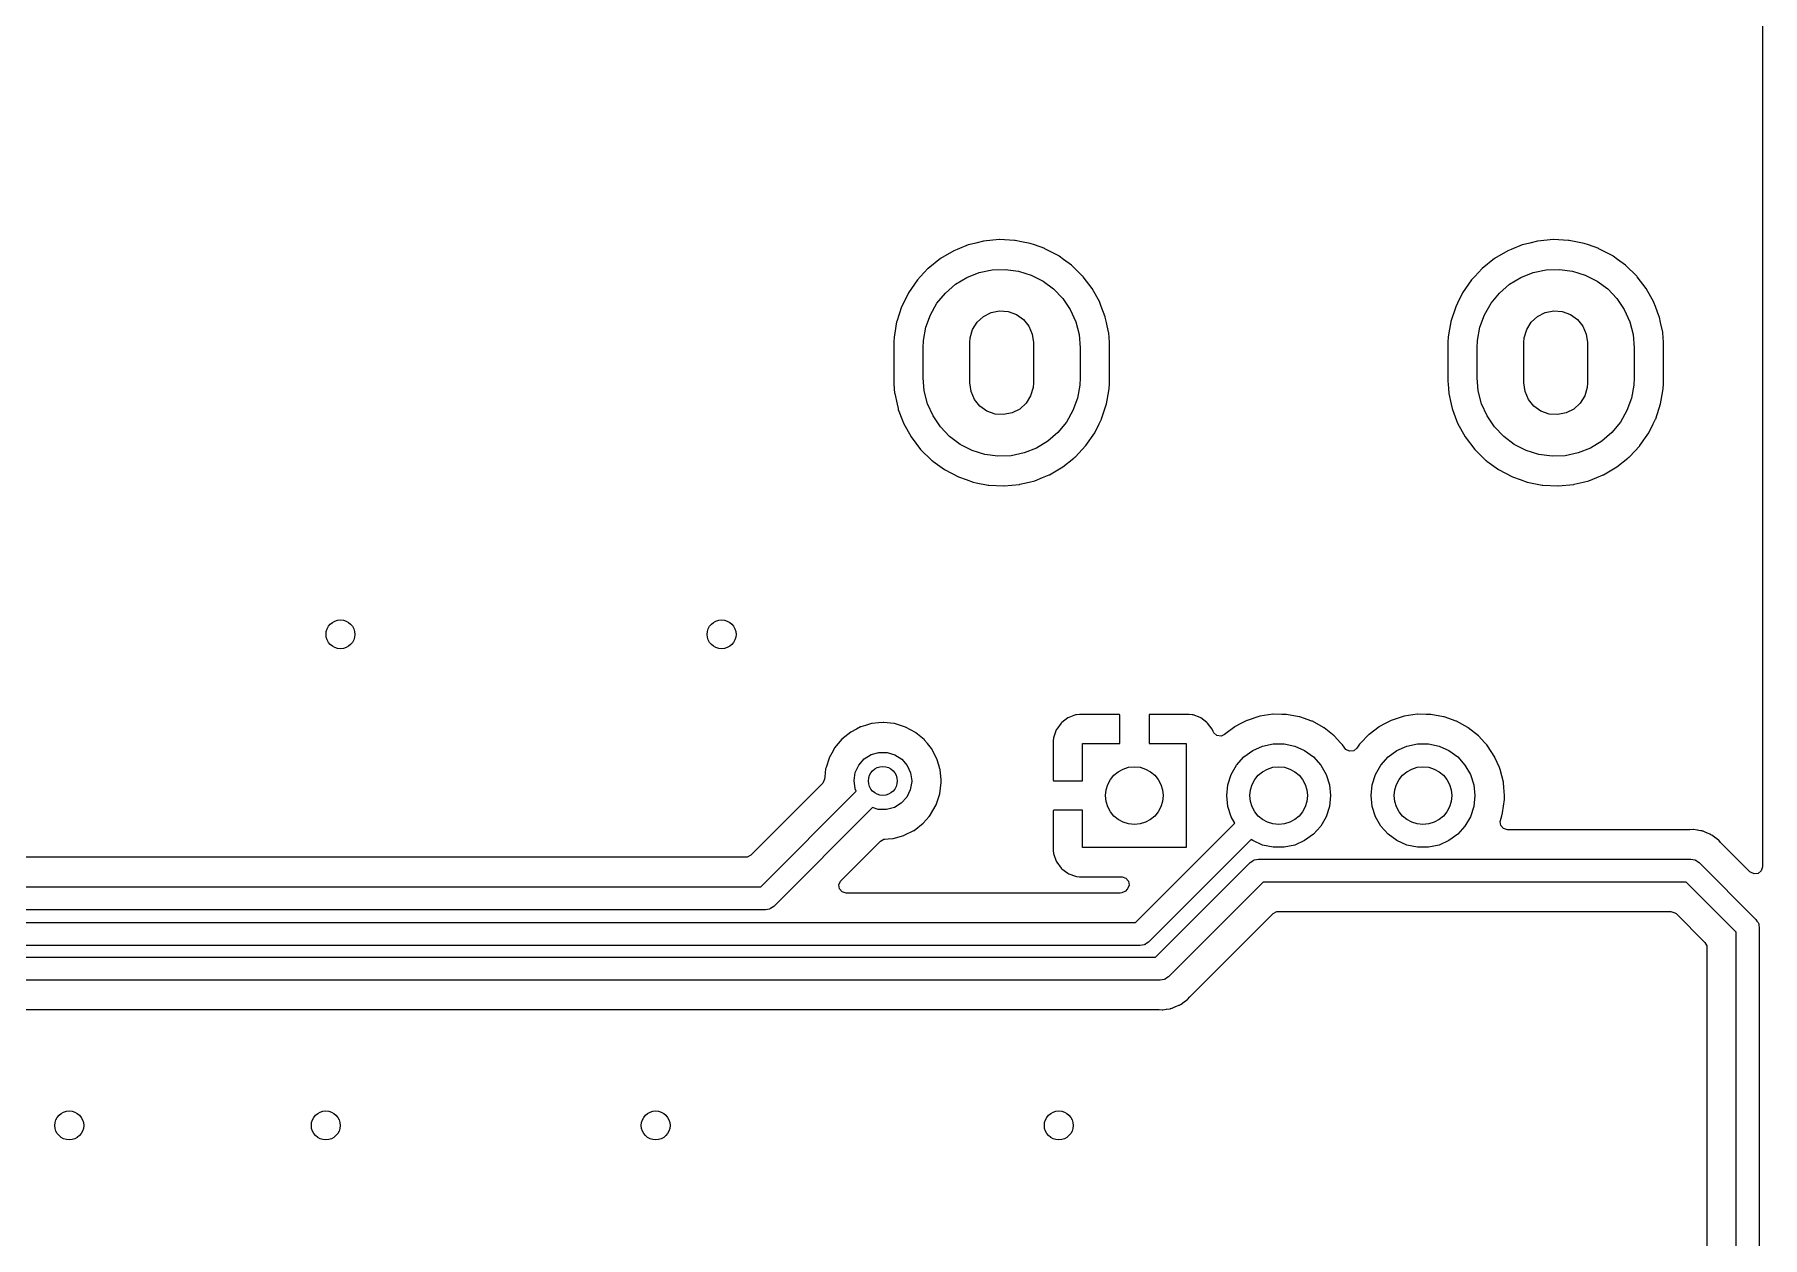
# Model space of a CAD drawing. Extents: x 41 to 172, y -238 to -26.
# Drawn here: x 142.27 to 172.21, y -160.06 to -139.21 of the extents above; entities that cross this region are included whole.
import ezdxf

# ---------------------------------------------------------------- set-up
doc = ezdxf.new("R2010")
doc.units = 0
doc.layers.add('BLACK', color=7, linetype='CONTINUOUS')

msp = doc.modelspace()

# ---------------------------------------------------------------- linework, layer by layer
at = {"layer": 'BLACK', "linetype": 'CONTINUOUS'}
for p, q in [((172.212, -46.0861), (172.212, -153.633)), ((158.713, -142.794), (158.583, -142.826)), ((158.718, -142.793), (158.713, -142.794)), ((158.713, -142.794), (158.713, -142.794)), ((158.987, -142.767), (158.718, -142.793)), ((158.992, -142.767), (158.987, -142.767)), ((159.254, -142.78), (158.992, -142.767)), ((158.992, -142.767), (158.992, -142.767)), ((159.258, -142.78), (159.254, -142.78)), ((159.254, -142.78), (159.254, -142.78)), ((159.263, -142.781), (159.258, -142.78)), ((159.377, -142.804), (159.263, -142.781)), ((159.263, -142.781), (159.263, -142.781)), ((159.524, -142.833), (159.377, -142.804)), ((168.313, -142.794), (168.183, -142.826)), ((168.318, -142.793), (168.313, -142.794)), ((168.313, -142.794), (168.313, -142.794)), ((168.587, -142.767), (168.318, -142.793)), ((168.592, -142.767), (168.587, -142.767)), ((168.854, -142.78), (168.592, -142.767)), ((168.592, -142.767), (168.592, -142.767)), ((168.858, -142.78), (168.854, -142.78)), ((168.854, -142.78), (168.854, -142.78)), ((168.863, -142.781), (168.858, -142.78)), ((168.977, -142.804), (168.863, -142.781)), ((168.863, -142.781), (168.863, -142.781)), ((169.124, -142.833), (168.977, -142.804)), ((157.969, -143.096), (157.757, -143.265)), ((158.203, -142.959), (157.969, -143.096)), ((158.261, -142.935), (158.203, -142.959)), ((158.45, -142.859), (158.261, -142.935)), ((158.454, -142.857), (158.45, -142.859)), ((158.45, -142.859), (158.45, -142.859)), ((158.583, -142.826), (158.454, -142.857)), ((159.598, -142.859), (159.524, -142.833)), ((159.776, -142.922), (159.598, -142.859)), ((159.78, -142.923), (159.776, -142.922)), ((159.776, -142.922), (159.776, -142.922)), ((160.02, -143.049), (159.78, -142.923)), ((160.024, -143.052), (160.02, -143.049)), ((160.102, -143.109), (160.024, -143.052)), ((167.569, -143.096), (167.357, -143.265)), ((167.803, -142.959), (167.569, -143.096)), ((167.861, -142.935), (167.803, -142.959)), ((168.05, -142.859), (167.861, -142.935)), ((168.054, -142.857), (168.05, -142.859)), ((168.05, -142.859), (168.05, -142.859)), ((168.183, -142.826), (168.054, -142.857)), ((169.198, -142.859), (169.124, -142.833)), ((169.376, -142.922), (169.198, -142.859)), ((169.38, -142.923), (169.376, -142.922)), ((169.376, -142.922), (169.376, -142.922)), ((169.62, -143.049), (169.38, -142.923)), ((169.624, -143.052), (169.62, -143.049)), ((169.702, -143.109), (169.624, -143.052)), ((157.754, -143.269), (157.626, -143.405)), ((157.757, -143.265), (157.754, -143.269)), ((158.425, -143.422), (158.639, -143.337)), ((158.639, -143.337), (158.864, -143.29)), ((158.864, -143.29), (159.094, -143.282)), ((159.094, -143.282), (159.322, -143.312)), ((159.322, -143.312), (159.542, -143.38)), ((159.542, -143.38), (159.747, -143.484)), ((160.239, -143.209), (160.102, -143.109)), ((160.433, -143.399), (160.239, -143.209)), ((160.436, -143.402), (160.433, -143.399)), ((160.441, -143.409), (160.436, -143.402)), ((160.436, -143.402), (160.436, -143.402)), ((167.354, -143.269), (167.226, -143.405)), ((167.357, -143.265), (167.354, -143.269)), ((168.025, -143.422), (168.239, -143.337)), ((168.239, -143.337), (168.464, -143.29)), ((168.464, -143.29), (168.694, -143.282)), ((168.694, -143.282), (168.922, -143.312)), ((168.922, -143.312), (169.142, -143.38)), ((169.142, -143.38), (169.347, -143.484)), ((169.839, -143.209), (169.702, -143.109)), ((170.033, -143.399), (169.839, -143.209)), ((170.036, -143.402), (170.033, -143.399)), ((170.041, -143.409), (170.036, -143.402)), ((170.036, -143.402), (170.036, -143.402)), ((157.415, -143.69), (157.328, -143.865)), ((157.417, -143.686), (157.415, -143.69)), ((157.415, -143.69), (157.415, -143.69)), ((157.572, -143.464), (157.417, -143.686)), ((157.626, -143.405), (157.572, -143.464)), ((157.909, -143.87), (158.055, -143.692)), ((158.055, -143.692), (158.229, -143.541)), ((158.229, -143.541), (158.425, -143.422)), ((159.747, -143.484), (159.931, -143.621)), ((159.931, -143.621), (160.09, -143.788)), ((160.598, -143.614), (160.441, -143.409)), ((160.729, -143.851), (160.598, -143.614)), ((167.015, -143.69), (166.928, -143.865)), ((167.017, -143.686), (167.015, -143.69)), ((167.015, -143.69), (167.015, -143.69)), ((167.172, -143.464), (167.017, -143.686)), ((167.226, -143.405), (167.172, -143.464)), ((167.509, -143.87), (167.655, -143.692)), ((167.655, -143.692), (167.829, -143.541)), ((167.829, -143.541), (168.025, -143.422)), ((169.347, -143.484), (169.531, -143.621)), ((169.531, -143.621), (169.69, -143.788)), ((170.198, -143.614), (170.041, -143.409)), ((170.329, -143.851), (170.198, -143.614)), ((157.297, -143.929), (157.212, -144.187)), ((157.328, -143.865), (157.297, -143.929)), ((157.795, -144.07), (157.909, -143.87)), ((158.849, -144.031), (158.995, -144.001)), ((158.995, -144.001), (159.144, -144.012)), ((160.09, -143.788), (160.218, -143.979)), ((160.218, -143.979), (160.313, -144.188)), ((160.731, -143.855), (160.729, -143.851)), ((160.757, -143.925), (160.731, -143.855)), ((160.731, -143.855), (160.731, -143.855)), ((160.825, -144.105), (160.757, -143.925)), ((166.897, -143.929), (166.812, -144.187)), ((166.928, -143.865), (166.897, -143.929)), ((167.395, -144.07), (167.509, -143.87)), ((168.449, -144.031), (168.595, -144.001)), ((168.595, -144.001), (168.744, -144.012)), ((169.69, -143.788), (169.818, -143.979)), ((169.818, -143.979), (169.913, -144.188)), ((170.331, -143.855), (170.329, -143.851)), ((170.357, -143.925), (170.331, -143.855)), ((170.331, -143.855), (170.331, -143.855)), ((170.425, -144.105), (170.357, -143.925)), ((157.211, -144.191), (157.178, -144.384)), ((157.212, -144.187), (157.211, -144.191)), ((157.211, -144.191), (157.211, -144.191)), ((157.676, -144.512), (157.717, -144.286)), ((157.717, -144.286), (157.795, -144.07)), ((158.528, -144.326), (158.606, -144.199)), ((158.606, -144.199), (158.716, -144.098)), ((158.716, -144.098), (158.849, -144.031)), ((159.144, -144.012), (159.285, -144.063)), ((159.285, -144.063), (159.407, -144.149)), ((159.407, -144.149), (159.5, -144.265)), ((159.5, -144.265), (159.56, -144.402)), ((160.313, -144.188), (160.371, -144.411)), ((160.826, -144.109), (160.825, -144.105)), ((160.847, -144.201), (160.826, -144.109)), ((160.826, -144.109), (160.826, -144.109)), ((160.884, -144.37), (160.847, -144.201)), ((166.811, -144.191), (166.778, -144.384)), ((166.812, -144.187), (166.811, -144.191)), ((166.811, -144.191), (166.811, -144.191)), ((167.276, -144.512), (167.317, -144.286)), ((167.317, -144.286), (167.395, -144.07)), ((168.128, -144.326), (168.206, -144.199)), ((168.206, -144.199), (168.316, -144.098)), ((168.316, -144.098), (168.449, -144.031)), ((168.744, -144.012), (168.885, -144.063)), ((168.885, -144.063), (169.007, -144.149)), ((169.007, -144.149), (169.1, -144.265)), ((169.1, -144.265), (169.16, -144.402)), ((169.913, -144.188), (169.971, -144.411)), ((170.426, -144.109), (170.425, -144.105)), ((170.447, -144.201), (170.426, -144.109)), ((170.426, -144.109), (170.426, -144.109)), ((170.484, -144.37), (170.447, -144.201)), ((157.166, -144.454), (157.161, -144.54)), ((157.161, -144.54), (157.161, -145.229)), ((157.178, -144.384), (157.166, -144.454)), ((157.67, -144.64), (157.676, -144.512)), ((158.48, -144.55), (158.486, -144.47)), ((158.48, -145.25), (158.48, -144.55)), ((158.486, -144.47), (158.528, -144.326)), ((159.56, -144.402), (159.58, -144.55)), ((159.58, -144.55), (159.58, -145.25)), ((160.371, -144.411), (160.39, -144.64)), ((160.885, -144.384), (160.884, -144.37)), ((160.896, -144.541), (160.885, -144.384)), ((160.898, -144.571), (160.896, -144.541)), ((160.898, -145.26), (160.898, -144.571)), ((166.766, -144.454), (166.761, -144.54)), ((166.761, -144.54), (166.761, -145.229)), ((166.778, -144.384), (166.766, -144.454)), ((167.27, -144.64), (167.276, -144.512)), ((168.08, -144.55), (168.086, -144.47)), ((168.08, -145.25), (168.08, -144.55)), ((168.086, -144.47), (168.128, -144.326)), ((169.16, -144.402), (169.18, -144.55)), ((169.18, -144.55), (169.18, -145.25)), ((169.971, -144.411), (169.99, -144.64)), ((170.485, -144.384), (170.484, -144.37)), ((170.496, -144.541), (170.485, -144.384)), ((170.498, -144.571), (170.496, -144.541)), ((170.498, -145.26), (170.498, -144.571)), ((157.67, -145.16), (157.67, -144.64)), ((160.39, -144.64), (160.39, -145.16)), ((167.27, -145.16), (167.27, -144.64)), ((169.99, -144.64), (169.99, -145.16)), ((157.689, -145.389), (157.67, -145.16)), ((160.39, -145.16), (160.384, -145.288)), ((167.289, -145.389), (167.27, -145.16)), ((169.99, -145.16), (169.984, -145.288)), ((157.161, -145.229), (157.162, -145.231)), ((157.162, -145.231), (157.164, -145.264)), ((157.162, -145.231), (157.162, -145.231)), ((157.164, -145.264), (157.176, -145.43)), ((157.176, -145.43), (157.177, -145.435)), ((157.177, -145.435), (157.177, -145.435)), ((157.177, -145.435), (157.218, -145.619)), ((157.747, -145.612), (157.689, -145.389)), ((158.5, -145.398), (158.48, -145.25)), ((158.56, -145.535), (158.5, -145.398)), ((159.532, -145.474), (159.454, -145.601)), ((159.574, -145.33), (159.532, -145.474)), ((159.58, -145.25), (159.574, -145.33)), ((160.384, -145.288), (160.343, -145.514)), ((160.859, -145.549), (160.894, -145.35)), ((160.894, -145.346), (160.898, -145.27)), ((160.894, -145.35), (160.894, -145.346)), ((160.894, -145.35), (160.894, -145.35)), ((160.898, -145.262), (160.898, -145.26)), ((160.898, -145.27), (160.898, -145.262)), ((160.898, -145.262), (160.898, -145.262)), ((166.761, -145.229), (166.762, -145.231)), ((166.762, -145.231), (166.764, -145.264)), ((166.762, -145.231), (166.762, -145.231)), ((166.764, -145.264), (166.776, -145.43)), ((166.776, -145.43), (166.777, -145.435)), ((166.777, -145.435), (166.777, -145.435)), ((166.777, -145.435), (166.818, -145.619)), ((167.347, -145.612), (167.289, -145.389)), ((168.1, -145.398), (168.08, -145.25)), ((168.16, -145.535), (168.1, -145.398)), ((169.132, -145.474), (169.054, -145.601)), ((169.174, -145.33), (169.132, -145.474)), ((169.18, -145.25), (169.174, -145.33)), ((169.984, -145.288), (169.943, -145.514)), ((170.459, -145.549), (170.494, -145.35)), ((170.494, -145.346), (170.498, -145.27)), ((170.494, -145.35), (170.494, -145.346)), ((170.494, -145.35), (170.494, -145.35)), ((170.498, -145.262), (170.498, -145.26)), ((170.498, -145.27), (170.498, -145.262)), ((170.498, -145.262), (170.498, -145.262)), ((157.218, -145.619), (157.235, -145.695)), ((157.235, -145.695), (157.24, -145.71)), ((157.24, -145.71), (157.313, -145.901)), ((157.842, -145.821), (157.747, -145.612)), ((158.653, -145.651), (158.56, -145.535)), ((158.775, -145.737), (158.653, -145.651)), ((158.916, -145.788), (158.775, -145.737)), ((159.065, -145.799), (158.916, -145.788)), ((159.211, -145.769), (159.065, -145.799)), ((159.344, -145.702), (159.211, -145.769)), ((159.454, -145.601), (159.344, -145.702)), ((160.265, -145.73), (160.151, -145.93)), ((160.343, -145.514), (160.265, -145.73)), ((160.763, -145.871), (160.848, -145.613)), ((160.848, -145.613), (160.859, -145.549)), ((166.818, -145.619), (166.835, -145.695)), ((166.835, -145.695), (166.84, -145.71)), ((166.84, -145.71), (166.913, -145.901)), ((167.442, -145.821), (167.347, -145.612)), ((168.253, -145.651), (168.16, -145.535)), ((168.375, -145.737), (168.253, -145.651)), ((168.516, -145.788), (168.375, -145.737)), ((168.665, -145.799), (168.516, -145.788)), ((168.811, -145.769), (168.665, -145.799)), ((168.944, -145.702), (168.811, -145.769)), ((169.054, -145.601), (168.944, -145.702)), ((169.865, -145.73), (169.751, -145.93)), ((169.943, -145.514), (169.865, -145.73)), ((170.363, -145.871), (170.448, -145.613)), ((170.448, -145.613), (170.459, -145.549)), ((157.313, -145.901), (157.331, -145.949)), ((157.331, -145.949), (157.462, -146.186)), ((157.97, -146.012), (157.842, -145.821)), ((158.129, -146.179), (157.97, -146.012)), ((160.151, -145.93), (160.005, -146.108)), ((160.643, -146.114), (160.72, -145.959)), ((160.72, -145.959), (160.761, -145.875)), ((160.761, -145.875), (160.763, -145.871)), ((160.761, -145.875), (160.761, -145.875)), ((166.913, -145.901), (166.931, -145.949)), ((166.931, -145.949), (167.062, -146.186)), ((167.57, -146.012), (167.442, -145.821)), ((167.729, -146.179), (167.57, -146.012)), ((169.751, -145.93), (169.605, -146.108)), ((170.243, -146.114), (170.32, -145.959)), ((170.32, -145.959), (170.361, -145.875)), ((170.361, -145.875), (170.363, -145.871)), ((170.361, -145.875), (170.361, -145.875)), ((157.462, -146.186), (157.627, -146.401)), ((158.313, -146.316), (158.129, -146.179)), ((158.518, -146.42), (158.313, -146.316)), ((159.635, -146.378), (159.421, -146.463)), ((159.831, -146.259), (159.635, -146.378)), ((160.005, -146.108), (159.831, -146.259)), ((160.307, -146.53), (160.485, -146.34)), ((160.485, -146.34), (160.488, -146.336)), ((160.485, -146.34), (160.485, -146.34)), ((160.488, -146.336), (160.643, -146.114)), ((167.062, -146.186), (167.227, -146.401)), ((167.913, -146.316), (167.729, -146.179)), ((168.118, -146.42), (167.913, -146.316)), ((169.235, -146.378), (169.021, -146.463)), ((169.431, -146.259), (169.235, -146.378)), ((169.605, -146.108), (169.431, -146.259)), ((169.907, -146.53), (170.085, -146.34)), ((170.085, -146.34), (170.088, -146.336)), ((170.085, -146.34), (170.085, -146.34)), ((170.088, -146.336), (170.243, -146.114)), ((157.627, -146.401), (157.821, -146.591)), ((157.821, -146.591), (157.824, -146.594)), ((157.824, -146.594), (157.824, -146.594)), ((157.824, -146.594), (157.838, -146.604)), ((157.838, -146.604), (158.04, -146.751)), ((158.738, -146.488), (158.518, -146.42)), ((158.966, -146.518), (158.738, -146.488)), ((159.196, -146.51), (158.966, -146.518)), ((159.421, -146.463), (159.196, -146.51)), ((160.091, -146.704), (160.281, -146.553)), ((160.281, -146.553), (160.299, -146.537)), ((160.299, -146.537), (160.303, -146.535)), ((160.299, -146.537), (160.299, -146.537)), ((160.303, -146.535), (160.307, -146.53)), ((167.227, -146.401), (167.421, -146.591)), ((167.421, -146.591), (167.424, -146.594)), ((167.424, -146.594), (167.424, -146.594)), ((167.424, -146.594), (167.438, -146.604)), ((167.438, -146.604), (167.64, -146.751)), ((168.338, -146.488), (168.118, -146.42)), ((168.566, -146.518), (168.338, -146.488)), ((168.796, -146.51), (168.566, -146.518)), ((169.021, -146.463), (168.796, -146.51)), ((169.691, -146.704), (169.881, -146.553)), ((169.881, -146.553), (169.899, -146.537)), ((169.899, -146.537), (169.903, -146.535)), ((169.899, -146.537), (169.899, -146.537)), ((169.903, -146.535), (169.907, -146.53)), ((158.04, -146.751), (158.28, -146.877)), ((158.28, -146.877), (158.284, -146.878)), ((158.284, -146.878), (158.284, -146.878)), ((158.284, -146.878), (158.417, -146.925)), ((158.417, -146.925), (158.536, -146.967)), ((158.536, -146.967), (158.591, -146.978)), ((158.591, -146.978), (158.797, -147.019)), ((159.347, -147.006), (159.507, -146.967)), ((159.507, -146.967), (159.606, -146.943)), ((159.606, -146.943), (159.74, -146.888)), ((159.74, -146.888), (159.853, -146.843)), ((159.853, -146.843), (159.857, -146.841)), ((159.853, -146.843), (159.853, -146.843)), ((159.857, -146.841), (160.091, -146.704)), ((167.64, -146.751), (167.88, -146.877)), ((167.88, -146.877), (167.884, -146.878)), ((167.884, -146.878), (167.884, -146.878)), ((167.884, -146.878), (168.017, -146.925)), ((168.017, -146.925), (168.136, -146.967)), ((168.136, -146.967), (168.191, -146.978)), ((168.191, -146.978), (168.397, -147.019)), ((168.947, -147.006), (169.107, -146.967)), ((169.107, -146.967), (169.206, -146.943)), ((169.206, -146.943), (169.34, -146.888)), ((169.34, -146.888), (169.453, -146.843)), ((169.453, -146.843), (169.457, -146.841)), ((169.453, -146.843), (169.453, -146.843)), ((169.457, -146.841), (169.691, -146.704)), ((158.797, -147.019), (158.797, -147.019)), ((158.797, -147.019), (158.802, -147.02)), ((158.802, -147.02), (158.806, -147.02)), ((158.806, -147.02), (158.806, -147.02)), ((158.806, -147.02), (159.068, -147.033)), ((159.068, -147.033), (159.068, -147.033)), ((159.068, -147.033), (159.073, -147.033)), ((159.073, -147.033), (159.342, -147.007)), ((159.342, -147.007), (159.347, -147.006)), ((159.347, -147.006), (159.347, -147.006)), ((168.397, -147.019), (168.397, -147.019)), ((168.397, -147.019), (168.402, -147.02)), ((168.402, -147.02), (168.406, -147.02)), ((168.406, -147.02), (168.406, -147.02)), ((168.406, -147.02), (168.668, -147.033)), ((168.668, -147.033), (168.668, -147.033)), ((168.668, -147.033), (168.673, -147.033)), ((168.673, -147.033), (168.942, -147.007)), ((168.942, -147.007), (168.947, -147.006)), ((168.947, -147.006), (168.947, -147.006)), ((156.671, -151.183), (156.592, -151.206)), ((156.776, -151.152), (156.671, -151.183)), ((156.782, -151.151), (156.776, -151.152)), ((156.776, -151.152), (156.776, -151.152)), ((156.788, -151.15), (156.782, -151.151)), ((156.897, -151.14), (156.788, -151.15)), ((156.788, -151.15), (156.788, -151.15)), ((156.979, -151.133), (156.897, -151.14)), ((156.985, -151.133), (156.979, -151.133)), ((157.17, -151.153), (156.985, -151.133)), ((156.985, -151.133), (156.985, -151.133)), ((157.176, -151.153), (157.17, -151.153)), ((157.17, -151.153), (157.17, -151.153)), ((157.365, -151.212), (157.176, -151.153)), ((160.062, -151.144), (159.985, -151.246)), ((160.074, -151.132), (160.062, -151.144)), ((160.176, -151.055), (160.074, -151.132)), ((160.192, -151.047), (160.176, -151.055)), ((160.312, -151.002), (160.192, -151.047)), ((160.328, -150.998), (160.312, -151.002)), ((160.379, -150.992), (160.328, -150.998)), ((160.385, -150.992), (160.379, -150.992)), ((161.062, -150.992), (160.385, -150.992)), ((161.07, -150.994), (161.062, -150.992)), ((161.072, -150.995), (161.07, -150.994)), ((161.076, -151.01), (161.072, -150.995)), ((161.076, -151.5), (161.076, -151.01)), ((161.586, -150.998), (161.584, -151.006)), ((161.584, -151.006), (161.584, -151.5)), ((161.587, -150.996), (161.586, -150.998)), ((161.602, -150.992), (161.587, -150.996)), ((162.275, -150.992), (161.602, -150.992)), ((162.281, -150.992), (162.275, -150.992)), ((162.332, -150.998), (162.281, -150.992)), ((162.348, -151.002), (162.332, -150.998)), ((162.468, -151.047), (162.348, -151.002)), ((162.484, -151.055), (162.468, -151.047)), ((162.586, -151.132), (162.484, -151.055)), ((162.598, -151.144), (162.586, -151.132)), ((162.675, -151.246), (162.598, -151.144)), ((163.174, -151.153), (163.077, -151.204)), ((163.278, -151.099), (163.174, -151.153)), ((163.282, -151.097), (163.278, -151.099)), ((163.278, -151.099), (163.278, -151.099)), ((163.502, -151.025), (163.282, -151.097)), ((163.731, -150.99), (163.502, -151.025)), ((163.737, -150.99), (163.731, -150.99)), ((163.886, -150.992), (163.737, -150.99)), ((163.737, -150.99), (163.737, -150.99)), ((163.963, -150.993), (163.886, -150.992)), ((163.968, -150.994), (163.963, -150.993)), ((164.186, -151.033), (163.968, -150.994)), ((163.968, -150.994), (163.968, -150.994)), ((164.191, -151.034), (164.186, -151.033)), ((164.186, -151.033), (164.186, -151.033)), ((164.196, -151.035), (164.191, -151.034)), ((164.404, -151.109), (164.196, -151.035)), ((164.196, -151.035), (164.196, -151.035)), ((164.409, -151.111), (164.404, -151.109)), ((164.404, -151.109), (164.404, -151.109)), ((164.414, -151.113), (164.409, -151.111)), ((164.608, -151.22), (164.414, -151.113)), ((164.414, -151.113), (164.414, -151.113)), ((165.674, -151.153), (165.577, -151.204)), ((165.778, -151.099), (165.674, -151.153)), ((165.782, -151.097), (165.778, -151.099)), ((165.778, -151.099), (165.778, -151.099)), ((166.002, -151.025), (165.782, -151.097)), ((166.231, -150.99), (166.002, -151.025)), ((166.237, -150.99), (166.231, -150.99)), ((166.386, -150.992), (166.237, -150.99)), ((166.237, -150.99), (166.237, -150.99)), ((166.463, -150.993), (166.386, -150.992)), ((166.468, -150.994), (166.463, -150.993)), ((166.686, -151.033), (166.468, -150.994)), ((166.468, -150.994), (166.468, -150.994)), ((166.691, -151.034), (166.686, -151.033)), ((166.686, -151.033), (166.686, -151.033)), ((166.696, -151.035), (166.691, -151.034)), ((166.904, -151.109), (166.696, -151.035)), ((166.696, -151.035), (166.696, -151.035)), ((166.909, -151.111), (166.904, -151.109)), ((166.904, -151.109), (166.904, -151.109)), ((166.914, -151.113), (166.909, -151.111)), ((167.108, -151.22), (166.914, -151.113)), ((166.914, -151.113), (166.914, -151.113)), ((156.263, -151.422), (156.136, -151.573)), ((156.417, -151.298), (156.263, -151.422)), ((156.516, -151.246), (156.417, -151.298)), ((156.587, -151.209), (156.516, -151.246)), ((156.592, -151.206), (156.587, -151.209)), ((156.587, -151.209), (156.587, -151.209)), ((157.539, -151.306), (157.365, -151.212)), ((157.543, -151.31), (157.539, -151.306)), ((157.685, -151.427), (157.543, -151.31)), ((157.543, -151.31), (157.543, -151.31)), ((157.691, -151.432), (157.685, -151.427)), ((157.695, -151.437), (157.691, -151.432)), ((157.746, -151.499), (157.695, -151.437)), ((157.695, -151.437), (157.695, -151.437)), ((159.928, -151.398), (159.922, -151.449)), ((159.922, -151.449), (159.922, -151.455)), ((159.922, -151.455), (159.922, -152.128)), ((159.932, -151.382), (159.928, -151.398)), ((159.977, -151.262), (159.932, -151.382)), ((159.985, -151.246), (159.977, -151.262)), ((162.683, -151.262), (162.675, -151.246)), ((162.694, -151.29), (162.683, -151.262)), ((162.707, -151.315), (162.694, -151.29)), ((162.761, -151.361), (162.707, -151.315)), ((162.831, -151.37), (162.761, -151.361)), ((162.891, -151.342), (162.831, -151.37)), ((162.892, -151.343), (162.891, -151.342)), ((162.915, -151.325), (162.892, -151.343)), ((163.073, -151.207), (162.915, -151.325)), ((163.077, -151.204), (163.073, -151.207)), ((163.073, -151.207), (163.073, -151.207)), ((164.612, -151.223), (164.608, -151.22)), ((164.608, -151.22), (164.608, -151.22)), ((164.616, -151.226), (164.612, -151.223)), ((164.79, -151.363), (164.616, -151.226)), ((164.616, -151.226), (164.616, -151.226)), ((164.794, -151.366), (164.79, -151.363)), ((164.79, -151.363), (164.79, -151.363)), ((164.9, -151.483), (164.794, -151.366)), ((164.934, -151.521), (164.9, -151.483)), ((165.275, -151.465), (165.232, -151.511)), ((165.365, -151.371), (165.275, -151.465)), ((165.392, -151.343), (165.365, -151.371)), ((165.396, -151.34), (165.392, -151.343)), ((165.573, -151.207), (165.396, -151.34)), ((165.577, -151.204), (165.573, -151.207)), ((165.573, -151.207), (165.573, -151.207)), ((167.112, -151.223), (167.108, -151.22)), ((167.108, -151.22), (167.108, -151.22)), ((167.116, -151.226), (167.112, -151.223)), ((167.29, -151.363), (167.116, -151.226)), ((167.116, -151.226), (167.116, -151.226)), ((167.294, -151.366), (167.29, -151.363)), ((167.29, -151.363), (167.29, -151.363)), ((167.4, -151.483), (167.294, -151.366)), ((167.434, -151.521), (167.4, -151.483)), ((156.039, -151.753), (155.988, -151.912)), ((156.041, -151.747), (156.039, -151.753)), ((156.039, -151.753), (156.039, -151.753)), ((156.087, -151.663), (156.041, -151.747)), ((156.133, -151.579), (156.087, -151.663)), ((156.136, -151.573), (156.133, -151.579)), ((156.133, -151.579), (156.133, -151.579)), ((156.554, -151.871), (156.648, -151.765)), ((156.648, -151.765), (156.768, -151.69)), ((156.768, -151.69), (156.904, -151.651)), ((156.904, -151.651), (157.046, -151.651)), ((157.046, -151.651), (157.182, -151.692)), ((157.182, -151.692), (157.301, -151.769)), ((157.301, -151.769), (157.393, -151.877)), ((157.816, -151.585), (157.746, -151.499)), ((157.909, -151.76), (157.816, -151.585)), ((157.942, -151.87), (157.909, -151.76)), ((160.43, -152.146), (160.43, -151.5)), ((160.43, -151.5), (161.076, -151.5)), ((161.584, -151.5), (162.23, -151.5)), ((162.23, -151.5), (162.23, -153.3)), ((163.102, -151.871), (163.228, -151.731)), ((163.228, -151.731), (163.38, -151.621)), ((163.38, -151.621), (163.552, -151.544)), ((163.552, -151.544), (163.736, -151.505)), ((163.736, -151.505), (163.924, -151.505)), ((163.924, -151.505), (164.108, -151.544)), ((164.108, -151.544), (164.28, -151.621)), ((164.28, -151.621), (164.432, -151.731)), ((164.432, -151.731), (164.558, -151.871)), ((164.95, -151.538), (164.934, -151.521)), ((164.953, -151.542), (164.95, -151.538)), ((164.975, -151.577), (164.953, -151.542)), ((164.953, -151.542), (164.953, -151.542)), ((164.996, -151.601), (164.975, -151.577)), ((165.059, -151.632), (164.996, -151.601)), ((165.13, -151.624), (165.059, -151.632)), ((165.185, -151.579), (165.13, -151.624)), ((165.232, -151.511), (165.185, -151.579)), ((165.602, -151.871), (165.728, -151.731)), ((165.728, -151.731), (165.88, -151.621)), ((165.88, -151.621), (166.052, -151.544)), ((166.052, -151.544), (166.236, -151.505)), ((166.236, -151.505), (166.424, -151.505)), ((166.424, -151.505), (166.608, -151.544)), ((166.608, -151.544), (166.78, -151.621)), ((166.78, -151.621), (166.932, -151.731)), ((166.932, -151.731), (167.058, -151.871)), ((167.45, -151.538), (167.434, -151.521)), ((167.576, -151.732), (167.45, -151.538)), ((167.578, -151.737), (167.576, -151.732)), ((167.654, -151.912), (167.578, -151.737)), ((167.578, -151.737), (167.578, -151.737)), ((155.965, -152.077), (155.96, -152.117)), ((155.981, -151.935), (155.965, -152.077)), ((155.988, -151.912), (155.981, -151.935)), ((156.472, -152.14), (156.494, -152)), ((156.494, -152), (156.554, -151.871)), ((157.393, -151.877), (157.452, -152.006)), ((157.452, -152.006), (157.472, -152.146)), ((157.962, -151.936), (157.942, -151.87)), ((157.966, -151.949), (157.962, -151.936)), ((157.984, -152.128), (157.966, -151.949)), ((162.95, -152.213), (163.008, -152.034)), ((163.008, -152.034), (163.102, -151.871)), ((164.558, -151.871), (164.652, -152.034)), ((164.652, -152.034), (164.71, -152.213)), ((165.45, -152.213), (165.508, -152.034)), ((165.508, -152.034), (165.602, -151.871)), ((167.058, -151.871), (167.152, -152.034)), ((167.152, -152.034), (167.21, -152.213)), ((167.668, -151.945), (167.654, -151.912)), ((167.669, -151.95), (167.668, -151.945)), ((167.696, -152.057), (167.669, -151.95)), ((167.669, -151.95), (167.669, -151.95)), ((167.724, -152.169), (167.696, -152.057)), ((155.924, -152.192), (154.683, -153.433)), ((154.857, -153.978), (156.51, -152.325)), ((155.933, -152.182), (155.924, -152.192)), ((155.96, -152.117), (155.933, -152.182)), ((156.49, -152.28), (156.472, -152.14)), ((156.51, -152.325), (156.49, -152.28)), ((157.448, -152.298), (157.387, -152.426)), ((157.472, -152.158), (157.448, -152.298)), ((157.472, -152.146), (157.472, -152.158)), ((157.898, -152.558), (157.96, -152.371)), ((157.96, -152.371), (157.985, -152.174)), ((157.985, -152.146), (157.984, -152.128)), ((157.985, -152.174), (157.985, -152.146)), ((159.922, -152.128), (159.926, -152.143)), ((159.926, -152.143), (159.928, -152.144)), ((159.928, -152.144), (159.936, -152.146)), ((159.936, -152.146), (160.43, -152.146)), ((162.93, -152.4), (162.95, -152.213)), ((164.71, -152.213), (164.73, -152.4)), ((165.43, -152.4), (165.45, -152.213)), ((167.21, -152.213), (167.23, -152.4)), ((167.725, -152.174), (167.724, -152.169)), ((167.732, -152.261), (167.725, -152.174)), ((167.725, -152.174), (167.725, -152.174)), ((167.743, -152.4), (167.732, -152.261)), ((156.792, -152.608), (155.081, -154.32)), ((156.892, -152.64), (156.792, -152.608)), ((157.034, -152.642), (156.892, -152.64)), ((157.171, -152.605), (157.034, -152.642)), ((157.291, -152.531), (157.171, -152.605)), ((157.387, -152.426), (157.291, -152.531)), ((157.8, -152.73), (157.898, -152.558)), ((159.924, -152.66), (159.922, -152.668)), ((159.922, -152.668), (159.922, -153.345)), ((159.925, -152.658), (159.924, -152.66)), ((159.94, -152.654), (159.925, -152.658)), ((160.43, -152.654), (159.94, -152.654)), ((160.43, -153.3), (160.43, -152.654)), ((162.95, -152.587), (162.93, -152.4)), ((163.008, -152.766), (162.95, -152.587)), ((164.71, -152.587), (164.652, -152.766)), ((164.73, -152.4), (164.71, -152.587)), ((165.45, -152.587), (165.43, -152.4)), ((165.508, -152.766), (165.45, -152.587)), ((167.21, -152.587), (167.152, -152.766)), ((167.23, -152.4), (167.21, -152.587)), ((167.711, -152.699), (167.742, -152.469)), ((167.742, -152.466), (167.743, -152.403)), ((167.742, -152.469), (167.742, -152.466)), ((167.743, -152.403), (167.743, -152.4)), ((167.743, -152.403), (167.743, -152.403)), ((157.515, -153.002), (157.671, -152.88)), ((157.671, -152.88), (157.773, -152.761)), ((157.773, -152.761), (157.796, -152.735)), ((157.796, -152.735), (157.8, -152.73)), ((157.796, -152.735), (157.796, -152.735)), ((161.349, -154.598), (163.071, -152.876)), ((163.071, -152.876), (163.008, -152.766)), ((164.558, -152.929), (164.432, -153.069)), ((164.652, -152.766), (164.558, -152.929)), ((165.602, -152.929), (165.508, -152.766)), ((165.728, -153.069), (165.602, -152.929)), ((167.058, -152.929), (166.932, -153.069)), ((167.152, -152.766), (167.058, -152.929)), ((167.668, -152.848), (167.672, -152.829)), ((167.678, -152.918), (167.668, -152.848)), ((167.672, -152.829), (167.697, -152.748)), ((167.724, -152.971), (167.678, -152.918)), ((167.697, -152.748), (167.711, -152.699)), ((167.792, -152.992), (167.724, -152.971)), ((156.245, -153.875), (156.929, -153.191)), ((156.929, -153.191), (156.991, -153.157)), ((156.991, -153.157), (157.008, -153.155)), ((157.008, -153.155), (157.063, -153.151)), ((157.063, -153.151), (157.142, -153.144)), ((157.142, -153.144), (157.142, -153.144)), ((157.142, -153.144), (157.148, -153.144)), ((157.148, -153.144), (157.338, -153.091)), ((157.338, -153.091), (157.344, -153.088)), ((157.344, -153.088), (157.509, -153.004)), ((157.344, -153.088), (157.344, -153.088)), ((157.509, -153.004), (157.515, -153.002)), ((157.509, -153.004), (157.509, -153.004)), ((163.353, -153.16), (161.573, -154.94)), ((163.38, -153.179), (163.353, -153.16)), ((163.552, -153.256), (163.38, -153.179)), ((163.736, -153.295), (163.552, -153.256)), ((164.108, -153.256), (163.924, -153.295)), ((164.28, -153.179), (164.108, -153.256)), ((164.432, -153.069), (164.28, -153.179)), ((165.88, -153.179), (165.728, -153.069)), ((166.052, -153.256), (165.88, -153.179)), ((166.236, -153.295), (166.052, -153.256)), ((166.608, -153.256), (166.424, -153.295)), ((166.78, -153.179), (166.608, -153.256)), ((166.932, -153.069), (166.78, -153.179)), ((170.947, -152.992), (167.792, -152.992)), ((170.955, -152.991), (170.947, -152.992)), ((171.009, -152.988), (170.955, -152.991)), ((171.017, -152.988), (171.009, -152.988)), ((171.009, -152.988), (171.009, -152.988)), ((171.08, -152.999), (171.017, -152.988)), ((171.086, -153), (171.08, -152.999)), ((171.112, -153.004), (171.086, -153)), ((171.142, -153.008), (171.112, -153.004)), ((171.149, -153.009), (171.142, -153.008)), ((171.142, -153.008), (171.142, -153.008)), ((171.157, -153.011), (171.149, -153.009)), ((171.159, -153.012), (171.157, -153.011)), ((171.175, -153.017), (171.159, -153.012)), ((171.178, -153.018), (171.175, -153.017)), ((171.185, -153.019), (171.178, -153.018)), ((171.244, -153.045), (171.185, -153.019)), ((171.25, -153.048), (171.244, -153.045)), ((171.302, -153.068), (171.25, -153.048)), ((171.309, -153.071), (171.302, -153.068)), ((171.302, -153.068), (171.302, -153.068)), ((171.315, -153.075), (171.309, -153.071)), ((171.318, -153.077), (171.315, -153.075)), ((171.333, -153.085), (171.318, -153.077)), ((171.335, -153.086), (171.333, -153.085)), ((171.342, -153.09), (171.335, -153.086)), ((171.348, -153.094), (171.342, -153.09)), ((171.392, -153.129), (171.348, -153.094)), ((171.397, -153.133), (171.392, -153.129)), ((171.45, -153.17), (171.397, -153.133)), ((171.455, -153.175), (171.45, -153.17)), ((171.488, -153.213), (171.455, -153.175)), ((171.455, -153.175), (171.455, -153.175)), ((171.493, -153.219), (171.488, -153.213)), ((171.996, -153.722), (171.493, -153.219)), ((154.594, -153.469), (139.869, -153.469)), ((154.621, -153.467), (154.594, -153.469)), ((154.683, -153.433), (154.621, -153.467)), ((159.922, -153.345), (159.922, -153.351)), ((159.922, -153.351), (159.928, -153.402)), ((159.928, -153.402), (159.932, -153.418)), ((159.932, -153.418), (159.977, -153.538)), ((159.977, -153.538), (159.985, -153.554)), ((159.985, -153.554), (160.062, -153.656)), ((162.23, -153.3), (160.43, -153.3)), ((161.696, -155.198), (163.337, -153.558)), ((163.337, -153.558), (163.365, -153.541)), ((163.365, -153.541), (163.391, -153.52)), ((163.391, -153.52), (163.402, -153.517)), ((163.402, -153.517), (163.412, -153.511)), ((163.412, -153.511), (163.445, -153.507)), ((163.445, -153.507), (163.478, -153.5)), ((163.478, -153.5), (170.972, -153.5)), ((163.924, -153.295), (163.736, -153.295)), ((166.424, -153.295), (166.236, -153.295)), ((170.972, -153.5), (171.005, -153.507)), ((171.005, -153.507), (171.038, -153.511)), ((171.038, -153.511), (171.048, -153.517)), ((171.048, -153.517), (171.059, -153.52)), ((171.059, -153.52), (171.085, -153.541)), ((171.085, -153.541), (171.113, -153.559)), ((171.113, -153.559), (172.1, -154.545)), ((156.209, -153.946), (156.239, -153.881)), ((156.239, -153.881), (156.245, -153.875)), ((160.062, -153.656), (160.074, -153.668)), ((160.074, -153.668), (160.176, -153.745)), ((160.176, -153.745), (160.192, -153.753)), ((160.192, -153.753), (160.312, -153.798)), ((160.312, -153.798), (160.328, -153.802)), ((160.328, -153.802), (160.379, -153.808)), ((160.379, -153.808), (160.385, -153.808)), ((160.385, -153.808), (161.116, -153.808)), ((161.116, -153.808), (161.184, -153.828)), ((161.184, -153.828), (161.23, -153.882)), ((172.003, -153.729), (171.996, -153.722)), ((172.068, -153.758), (172.003, -153.729)), ((172.138, -153.748), (172.068, -153.758)), ((172.191, -153.701), (172.138, -153.748)), ((172.212, -153.633), (172.191, -153.701)), ((139.606, -153.978), (154.857, -153.978)), ((156.22, -154.016), (156.209, -153.946)), ((156.266, -154.07), (156.22, -154.016)), ((156.334, -154.09), (156.266, -154.07)), ((161.086, -154.09), (156.334, -154.09)), ((161.113, -154.087), (161.086, -154.09)), ((161.175, -154.053), (161.113, -154.087)), ((161.205, -154.023), (161.175, -154.053)), ((161.211, -154.017), (161.205, -154.023)), ((161.241, -153.952), (161.211, -154.017)), ((161.23, -153.882), (161.241, -153.952)), ((163.561, -153.9), (161.92, -155.54)), ((170.889, -153.9), (163.561, -153.9)), ((171.758, -154.769), (170.889, -153.9)), ((154.94, -154.378), (139.523, -154.378)), ((154.973, -154.371), (154.94, -154.378)), ((155.006, -154.367), (154.973, -154.371)), ((155.016, -154.361), (155.006, -154.367)), ((155.027, -154.358), (155.016, -154.361)), ((155.053, -154.337), (155.027, -154.358)), ((155.081, -154.32), (155.053, -154.337)), ((162.298, -155.882), (163.734, -154.445)), ((163.734, -154.445), (163.797, -154.411)), ((163.797, -154.411), (163.823, -154.409)), ((163.823, -154.409), (170.626, -154.409)), ((170.626, -154.409), (170.694, -154.429)), ((170.694, -154.429), (170.715, -154.445)), ((170.715, -154.445), (171.213, -154.943)), ((106.087, -154.599), (161.349, -154.598)), ((171.758, -210.62), (171.758, -154.769)), ((172.1, -154.545), (172.117, -154.573)), ((172.117, -154.573), (172.138, -154.599)), ((172.138, -154.599), (172.141, -154.61)), ((172.141, -154.61), (172.147, -154.62)), ((172.147, -154.62), (172.151, -154.653)), ((172.151, -154.653), (172.158, -154.686)), ((172.158, -154.686), (172.158, -236.474)), ((161.432, -154.998), (106.17, -154.999)), ((161.464, -154.991), (161.432, -154.998)), ((161.497, -154.987), (161.464, -154.991)), ((161.507, -154.981), (161.497, -154.987)), ((161.518, -154.979), (161.507, -154.981)), ((161.544, -154.958), (161.518, -154.979)), ((161.573, -154.94), (161.544, -154.958)), ((171.213, -154.943), (171.247, -155.005)), ((171.247, -155.005), (171.249, -155.032)), ((171.249, -155.032), (171.249, -190.14)), ((106.475, -155.198), (161.696, -155.198)), ((161.779, -155.599), (106.558, -155.599)), ((161.812, -155.591), (161.779, -155.599)), ((161.845, -155.587), (161.812, -155.591)), ((161.855, -155.581), (161.845, -155.587)), ((161.866, -155.579), (161.855, -155.581)), ((161.892, -155.558), (161.866, -155.579)), ((161.92, -155.54), (161.892, -155.558)), ((162.143, -156.013), (162.193, -155.974)), ((162.193, -155.974), (162.199, -155.97)), ((162.199, -155.97), (162.245, -155.938)), ((162.245, -155.938), (162.251, -155.934)), ((162.245, -155.938), (162.245, -155.938)), ((162.251, -155.934), (162.293, -155.887)), ((162.293, -155.887), (162.298, -155.882)), ((106.821, -156.107), (161.75, -156.107)), ((161.75, -156.107), (161.759, -156.107)), ((161.759, -156.107), (161.809, -156.111)), ((161.809, -156.111), (161.809, -156.111)), ((161.809, -156.111), (161.817, -156.111)), ((161.817, -156.111), (161.824, -156.11)), ((161.824, -156.11), (161.851, -156.105)), ((161.824, -156.11), (161.824, -156.11)), ((161.851, -156.105), (161.88, -156.1)), ((161.88, -156.1), (161.886, -156.099)), ((161.886, -156.099), (161.95, -156.092)), ((161.95, -156.092), (161.957, -156.089)), ((161.957, -156.089), (161.959, -156.088)), ((161.959, -156.088), (161.976, -156.084)), ((161.976, -156.084), (161.978, -156.083)), ((161.978, -156.083), (161.986, -156.082)), ((161.986, -156.082), (162.044, -156.056)), ((162.044, -156.056), (162.05, -156.054)), ((162.05, -156.054), (162.103, -156.034)), ((162.103, -156.034), (162.11, -156.031)), ((162.103, -156.034), (162.103, -156.034)), ((162.11, -156.031), (162.116, -156.027)), ((162.116, -156.027), (162.119, -156.025)), ((162.119, -156.025), (162.133, -156.017)), ((162.133, -156.017), (162.136, -156.016)), ((162.136, -156.016), (162.143, -156.013))]:
    msp.add_line(p, q, dxfattribs=at)
at = {"layer": 'BLACK'}
for centre, radius in [((147.574, -149.606), 0.25), ((154.178, -149.606), 0.25), ((156.972, -152.146), 0.25), ((161.33, -152.4), 0.5), ((163.83, -152.4), 0.5), ((166.33, -152.4), 0.5), ((142.875, -158.115), 0.25), ((147.32, -158.115), 0.25), ((153.035, -158.115), 0.25), ((160.02, -158.115), 0.25)]:
    msp.add_circle(centre, radius, dxfattribs=at)

doc.saveas('drawing.dxf')
